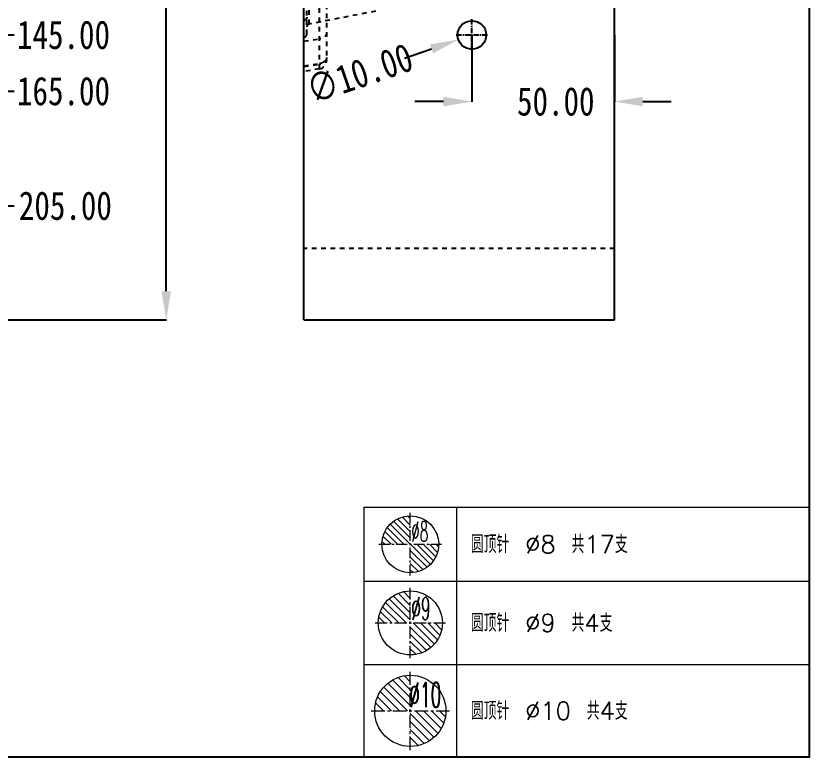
# Model space of a CAD drawing. Header units: millimetres. Extents: x 309 to 11345, y -1340 to 1318.
# Drawn here: x 1336.2 to 1614.7, y -862 to -601.8 of the extents above; entities that cross this region are included whole.
import ezdxf
from ezdxf.enums import TextEntityAlignment as Align

# ---------------------------------------------------------------- set-up
doc = ezdxf.new("R2010")
doc.units = ezdxf.units.MM
doc.header["$LTSCALE"] = 16.335
doc.header["$PDMODE"] = 3
doc.header["$PDSIZE"] = 0.3125
doc.linetypes.add('CENTER', pattern=[0.6, 0.375, -0.075, 0.075, -0.075])
doc.linetypes.add('HIDDEN', pattern=[0.2, 0.1, -0.1])
doc.layers.get('0').update_dxf_attribs({"linetype": 'CONTINUOUS'})
doc.layers.get('Defpoints').update_dxf_attribs({"linetype": 'CONTINUOUS'})
doc.layers.add('DEFAULT_2', color=8, linetype='HIDDEN')
doc.layers.add('epin', color=13, linetype='CONTINUOUS', lineweight=9)
doc.styles.add('CHINA', font='txt.shx', dxfattribs={"bigfont": 'gbcbig.shx'})
doc.styles.get("Standard").update_dxf_attribs({"font": 'txt', "width": 0.8})
doc.styles.add('TXT05', font='txt.shx', dxfattribs={"width": 0.5, "bigfont": 'gbcbig.shx'})
doc.dimstyles.get("Standard").update_dxf_attribs({"dimtxt": 0.15625, "dimasz": 0.1875, "dimexe": 0.125, "dimexo": 0.0625, "dimtad": 0, "dimtih": 1, "dimtoh": 1, "dimdsep": 46, "dimtxsty": 'Standard', "dimcen": 0.09, "dimadec": 0, "dimazin": 0, "dimtp": 0.01, "dimtm": 0.01, "dimtfac": 1, "dimtofl": 0, "dimtmove": 0, "dimatfit": 3, "dimfxl": 0, "dimtolj": 1, "dimarcsym": 0})
doc.dimstyles.new('STANDARD$0', dxfattribs={"dimscale": 2, "dimtxt": 3, "dimasz": 3, "dimexe": 1.25, "dimexo": 0.625, "dimgap": 0.5, "dimtad": 0, "dimdsep": 46, "dimlunit": 6, "dimtxsty": 'Standard', "dimblk": 'CLOSEDBLANK', "dimcen": 0, "dimclrt": 2, "dimazin": 2, "dimtfac": 2, "dimtmove": 1, "dimatfit": 3, "dimfxl": 0, "dimtolj": 1, "dimtzin": 0, "dimarcsym": 0})

# ---------------------------------------------------------------- blocks, each defined once
blk = doc.blocks.new('*D102')
at = {"color": 4, "lineweight": -2}
for p, q in [((1496.3, -608.52), (1496.3, -631.97)), ((1546.3, -608.52), (1546.3, -631.97)), ((1486.3, -631.84), (1476.3, -631.84)), ((1556.3, -631.84), (1566.3, -631.84))]:
    blk.add_line(p, q, dxfattribs=at)
at = {"color": 4}
for points in [[(1486.3, -630.17), (1486.3, -633.51), (1496.3, -631.84)], [(1556.3, -630.17), (1556.3, -633.51), (1546.3, -631.84)]]:
    blk.add_solid(points, dxfattribs=at)
at = {"layer": 'Defpoints', "color": 0}
for p in [(1496.3, -608.46), (1546.3, -608.46), (1546.3, -631.84)]:
    blk.add_point(p, dxfattribs=at)
at = {"color": 6, "insert": (1525.74, -631.84), "char_height": 10, "attachment_point": 5}
blk.add_mtext('\\A1;50.00', dxfattribs=at)
blk = doc.blocks.new('*D103')
at = {"color": 4, "lineweight": -2}
blk.add_line((1472.66, -616.58), (1482.12, -613.33), dxfattribs=at)
at = {"color": 4}
blk.add_solid([(1481.57, -611.75), (1482.66, -614.91), (1491.57, -610.08)], dxfattribs=at)
at = {"layer": 'Defpoints', "color": 0}
for p in [(1501.03, -606.83), (1491.57, -610.08)]:
    blk.add_point(p, dxfattribs=at)
at = {"color": 6, "insert": (1456.89, -621.99), "char_height": 10, "attachment_point": 5, "rotation": 18.9483}
blk.add_mtext('\\A1;∅10.00', dxfattribs=at)
blk = doc.blocks.new('*D118')
at = {"color": 4, "lineweight": -2}
blk.add_line((1272.35, -608.46), (1335.61, -608.46), dxfattribs=at)
at = {"layer": 'Defpoints', "color": 0}
for p in [(1045.85, -463.46), (1272.28, -608.46), (1335.61, -608.46)]:
    blk.add_point(p, dxfattribs=at)
at = {"color": 6, "insert": (1352.95, -608.46), "char_height": 10, "attachment_point": 5}
blk.add_mtext('\\A1;145.00', dxfattribs=at)
blk = doc.blocks.new('*D119')
at = {"color": 4, "lineweight": -2}
for p, q in [((1045.91, -628.46), (1295.61, -628.46)), ((1295.61, -628.46), (1315.61, -628.21)), ((1315.61, -628.21), (1335.61, -628.21))]:
    blk.add_line(p, q, dxfattribs=at)
at = {"layer": 'Defpoints', "color": 0}
for p in [(1045.85, -463.46), (1045.85, -628.46), (1335.61, -628.21)]:
    blk.add_point(p, dxfattribs=at)
at = {"color": 6, "insert": (1352.95, -628.21), "char_height": 10, "attachment_point": 5}
blk.add_mtext('\\A1;165.00', dxfattribs=at)
blk = doc.blocks.new('*D120')
at = {"color": 4, "lineweight": -2}
blk.add_line((1290.91, -668.46), (1335.61, -668.46), dxfattribs=at)
at = {"layer": 'Defpoints', "color": 0}
for p in [(1045.85, -463.46), (1290.85, -668.46), (1335.61, -668.46)]:
    blk.add_point(p, dxfattribs=at)
at = {"color": 6, "insert": (1353.61, -668.46), "char_height": 10, "attachment_point": 5}
blk.add_mtext('\\A1;205.00', dxfattribs=at)
blk = doc.blocks.new('*D163')
at = {"color": 4, "lineweight": -2}
for p, q in [((1223.08, -218.46), (1389.14, -218.46)), ((1389.02, -228.46), (1389.02, -387.49)), ((1389.02, -698.46), (1389.02, -423.49)), ((1213.18, -708.46), (1389.14, -708.46))]:
    blk.add_line(p, q, dxfattribs=at)
at = {"color": 4}
for points in [[(1387.35, -228.46), (1390.68, -228.46), (1389.02, -218.46)], [(1387.35, -698.46), (1390.68, -698.46), (1389.02, -708.46)]]:
    blk.add_solid(points, dxfattribs=at)
at = {"layer": 'Defpoints', "color": 0}
for p in [(1223.01, -218.46), (1213.12, -708.46), (1389.02, -708.46)]:
    blk.add_point(p, dxfattribs=at)
at = {"color": 6, "insert": (1389.02, -405.49), "char_height": 10, "attachment_point": 5, "rotation": 90}
blk.add_mtext('\\A1;490.00', dxfattribs=at)
blk = doc.blocks.new('epin_ejp_8')
at = {"layer": 'epin'}
h = blk.add_hatch(dxfattribs=at)
h.set_pattern_fill('_ANSI31', color=123, scale=0.2, angle=90, style=0)
h.set_pattern_definition([(135, (-2152.64246, 412.4307), (-0.4490128, -0.4490128), [])])
h.paths.add_polyline_path([(0, 4, 0.414214), (-4, 0), (0, 0)])
h.paths.add_polyline_path([(4, 0), (0, 0), (0, -4, 0.414214)])
at = {"layer": 'epin', "color": 1, "linetype": 'CENTER', "ltscale": 0.248791}
for p, q in [((0, -4.4), (0, 4.4)), ((-4.4, 0), (4.4, 0))]:
    blk.add_line(p, q, dxfattribs=at)
at = {"layer": 'epin'}
blk.add_circle((0, 0), 4, dxfattribs=at)
at = {"layer": 'epin', "color": 6, "style": 'TXT05', "width": 0.5}
blk.add_text('%%c8', height=2.8, dxfattribs=at).set_placement((1.33, 1.8), align=Align.MIDDLE)
blk = doc.blocks.new('epin_ejp_9')
at = {"layer": 'epin'}
h = blk.add_hatch(dxfattribs=at)
h.set_pattern_fill('_ANSI31', color=123, scale=0.225, angle=90, style=0)
h.set_pattern_definition([(135, (921.2436, 58.3575), (-0.5051394, -0.5051394), [])])
h.paths.add_polyline_path([(0, 4.5, 0.41421356), (-4.5, 0), (0, 0)])
h.paths.add_polyline_path([(4.5, 0), (0, 0), (0, -4.5, 0.41421356)])
at = {"layer": 'epin', "color": 1, "linetype": 'CENTER', "ltscale": 0.27989}
for p, q in [((0, -4.95), (0, 4.95)), ((-4.95, 0), (4.95, 0))]:
    blk.add_line(p, q, dxfattribs=at)
at = {"layer": 'epin'}
blk.add_circle((0, 0), 4.5, dxfattribs=at)
at = {"layer": 'epin', "color": 6, "style": 'TXT05', "width": 0.5}
blk.add_text('%%c9', height=3.15, dxfattribs=at).set_placement((1.4925, 2.025), align=Align.MIDDLE)
blk = doc.blocks.new('epin_ejp_10')
at = {"layer": 'epin'}
h = blk.add_hatch(dxfattribs=at)
h.set_pattern_fill('_ANSI31', color=123, scale=0.25, angle=90, style=0)
h.set_pattern_definition([(135, (-2152.64246, 412.4307), (-0.561266, -0.561266), [])])
h.paths.add_polyline_path([(0, 5, 0.414214), (-5, 0), (0, 0)])
h.paths.add_polyline_path([(5, 0), (0, 0), (0, -5, 0.414214)])
at = {"layer": 'epin', "color": 1, "linetype": 'CENTER', "ltscale": 0.310989}
for p, q in [((0, -5.5), (0, 5.5)), ((-5.5, 0), (5.5, 0))]:
    blk.add_line(p, q, dxfattribs=at)
at = {"layer": 'epin'}
blk.add_circle((0, 0), 5, dxfattribs=at)
at = {"layer": 'epin', "color": 6, "style": 'TXT05', "width": 0.5}
blk.add_text('%%c10', height=3.5, dxfattribs=at).set_placement((2.1, 2.25), align=Align.MIDDLE)

msp = doc.modelspace()

# ---------------------------------------------------------------- linework, layer by layer
at = {"color": 7, "linetype": 'Continuous'}
for p, q in [((1437.303, -708.458), (1437.303, -218.458)), ((1546.303, -708.458), (1546.303, -218.458)), ((1437.303, -708.458), (1546.303, -708.458))]:
    msp.add_line(p, q, dxfattribs=at)
at = {"color": 1, "linetype": 'CENTER', "ltscale": 0.310989}
for p, q in [((1496.303, -613.958), (1496.303, -602.958)), ((1490.803, -608.458), (1501.803, -608.458))]:
    msp.add_line(p, q, dxfattribs=at)
msp.add_lwpolyline([(699.341, -117.092), (1614.674, -117.092), (1614.674, -862.045), (699.341, -862.045)], close=True)
msp.add_circle((1496.303, -608.458), 5)
at = {"layer": 'DEFAULT_2', "color": 8, "linetype": 'HIDDEN'}
for p, q in [((1438.361, -608.163), (1438.361, -529.382)), ((1439.174, -604.635), (1439.174, -529.263)), ((1442.823, -620.335), (1442.823, -578.409)), ((1445.303, -581.376), (1445.303, -617.38)), ((1462.493, -600.102), (1439.174, -604.635)), ((1437.303, -610.613), (1442.823, -609.855)), ((1437.303, -619.247), (1442.823, -618.525)), ((1437.303, -619.538), (1442.823, -618.78)), ((1442.823, -620.335), (1437.303, -621.309)), ((1546.303, -683.458), (1437.303, -683.458))]:
    msp.add_line(p, q, dxfattribs=at)
for centre, radius, start, end in [((1439.366, -605.622), 1.006, 101, 180), ((1437.355, -608.163), 1.006, 267, 0), ((1442.303, -617.381), 3, 280, 0)]:
    msp.add_arc(centre, radius, start, end, dxfattribs=at)
for points, knots in [([(1438.361, -602.246), (1438.361, -602.51), (1438.13, -603.062), (1437.567, -603.261), (1437.303, -603.247)], [0, 0, 0, 0, 0.4994666, 1, 1, 1, 1]), ([(1445.303, -607.555), (1445.303, -607.828), (1445.168, -608.399), (1444.617, -609.115), (1443.803, -609.632), (1443.16, -609.809), (1442.823, -609.855)], [0, 0, 0, 0, 0.223522, 0.4621808, 0.7223276, 1, 1, 1, 1]), ([(1445.303, -616.331), (1445.303, -616.592), (1445.166, -617.142), (1444.611, -617.823), (1443.798, -618.313), (1443.159, -618.481), (1442.823, -618.525)], [0, 0, 0, 0, 0.2183222, 0.4549575, 0.7171811, 1, 1, 1, 1]), ([(1445.303, -616.479), (1445.303, -616.752), (1445.168, -617.323), (1444.617, -618.039), (1443.803, -618.556), (1443.16, -618.734), (1442.823, -618.78)], [0, 0, 0, 0, 0.223522, 0.4621808, 0.7223276, 1, 1, 1, 1]), ([(1444.601, -617.763), (1444.486, -617.865), (1443.96, -618.251), (1443.316, -618.46), (1442.823, -618.525)], [0, 0, 0, 0, 0.2360804, 1, 1, 1, 1]), ([(1445.122, -617.093), (1445.091, -617.155), (1444.953, -617.403), (1444.762, -617.62), (1444.601, -617.763)], [0, 0, 0, 0, 0.2415288, 1, 1, 1, 1]), ([(1445.303, -616.331), (1445.303, -616.396), (1445.287, -616.658), (1445.209, -616.916), (1445.122, -617.093)], [0, 0, 0, 0, 0.2463666, 1, 1, 1, 1])]:
    msp.add_open_spline(points, degree=3, knots=knots, dxfattribs=at)
at = {"layer": 'epin', "color": 13}
for p, q in [((1458.424, -774.295), (1614.674, -774.295)), ((1458.424, -774.295), (1458.424, -862.045)), ((1490.924, -774.295), (1490.924, -862.045)), ((1614.674, -774.295), (1614.674, -862.045)), ((1458.424, -800.295), (1614.674, -800.295)), ((1458.424, -829.545), (1614.674, -829.545)), ((1458.424, -862.045), (1614.674, -862.045))]:
    msp.add_line(p, q, dxfattribs=at)

# ---------------------------------------------------------------- block references
at = {"layer": 'epin', "xscale": 2.5, "yscale": 2.5, "zscale": 2.5}
for name, p in [('epin_ejp_8', (1474.674, -787.295)), ('epin_ejp_9', (1474.674, -814.92)), ('epin_ejp_10', (1474.674, -845.795))]:
    msp.add_blockref(name, p, dxfattribs=at)

# ---------------------------------------------------------------- texts
at = {"layer": 'epin', "color": 6, "style": 'CHINA'}
for s, p in [('圆顶针 %%c8 共17支', (1495.924, -790.42)), ('圆顶针 %%c9 共4支', (1495.924, -818.045)), ('圆顶针 %%C10 共4支', (1495.924, -848.92))]:
    msp.add_text(s, height=6.25, dxfattribs=at).set_placement(p)

# ---------------------------------------------------------------- dimensions: what is measured, and where the dimension line sits
dim = msp.add_linear_dim(base=(1389.017, -708.458), p1=(1223.013, -218.458), p2=(1213.122, -708.458), angle=90, dimstyle='STANDARD$0', override={"dimscale": 1, "dimtxt": 10, "dimasz": 10, "dimexe": 0.125, "dimexo": 0.0625, "dimgap": 0, "dimzin": 0, "dimlunit": 2, "dimclrd": 4, "dimclre": 4, "dimclrt": 6, "dimazin": 0, "dimtfac": 1, "dimtofl": 0, "dimtmove": 0})
dim.commit()
dim.dimension.update_dxf_attribs({"geometry": '*D163', "text_midpoint": (1389.017, -405.489), "dimtype": 160})
for feature_location, offset, picture, middle in [((1272.283, -608.458), (63.331, 0), '*D118', (1352.947, -608.458)), ((1045.847, -628.458), (289.767, 0.25), '*D119', (1352.947, -628.208)), ((1290.847, -668.458), (44.767, 0), '*D120', (1353.614, -668.458))]:
    dim = msp.add_ordinate_dim(feature_location=feature_location, offset=offset, dtype=0, origin=(1045.847, -463.458), dimstyle='Standard', override={"dimtxt": 10, "dimasz": 10, "dimgap": 0, "dimtih": 0, "dimtoh": 0, "dimzin": 0, "dimcen": 0, "dimclrd": 4, "dimclre": 4, "dimclrt": 6, "dimadec": 2, "dimtp": 0, "dimtm": 0, "dimtzin": 0})
    dim.commit()
    dim.dimension.update_dxf_attribs({"geometry": picture, "text_midpoint": middle})
dim = msp.add_diameter_dim_2p(p1=(1501.032, -606.834), p2=(1491.573, -610.082), dimstyle='Standard', override={"dimtxt": 10, "dimasz": 10, "dimgap": 0, "dimtih": 0, "dimtoh": 0, "dimzin": 0, "dimcen": 0, "dimclrd": 4, "dimclre": 4, "dimclrt": 6, "dimadec": 2, "dimtp": 0, "dimtm": 0, "dimtzin": 0})
dim.commit()
dim.dimension.update_dxf_attribs({"geometry": '*D103', "text_midpoint": (1456.894, -621.988)})
dim = msp.add_linear_dim(base=(1546.303, -631.84), p1=(1496.303, -608.458), p2=(1546.303, -608.458), dimstyle='STANDARD$0', override={"dimscale": 1, "dimtxt": 10, "dimasz": 10, "dimexe": 0.125, "dimexo": 0.0625, "dimgap": 0, "dimzin": 0, "dimlunit": 2, "dimclrd": 4, "dimclre": 4, "dimclrt": 6, "dimazin": 0, "dimtfac": 1, "dimtofl": 0, "dimtmove": 0})
dim.commit()
dim.dimension.update_dxf_attribs({"geometry": '*D102', "text_midpoint": (1525.74, -631.84), "dimtype": 160})

doc.saveas('drawing.dxf')
